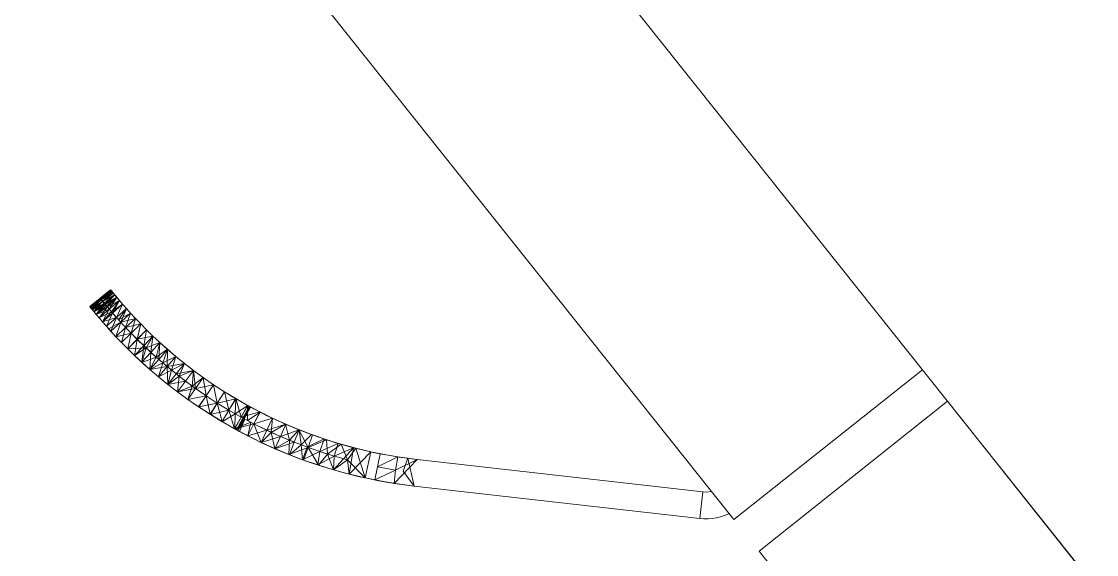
# Model space of a CAD drawing. Header units: millimetres. Extents: x 0 to 57242, y -59538 to 11130.
# Drawn here: x 21766.6 to 21847.1, y -19299.5 to -19259.6 of the extents above; entities that cross this region are included whole.
import ezdxf

# ---------------------------------------------------------------- set-up
doc = ezdxf.new("R2010")
doc.units = ezdxf.units.MM
doc.layers.add('G-IMPT', color=8, linetype='Continuous', lineweight=9)

# ---------------------------------------------------------------- blocks, each defined once
blk = doc.blocks.new('Lockable wardrobe QBUS with clothes rail base frame 2020x800x570 mm - Family 10__C2-933737-Level 0')
at = {"layer": 'G-IMPT'}
for p, q in [((799.99, 17.968), (0.01, 17.968)), ((398.49, 17.959), (398.49, -0.049)), ((759.349, 17.958), (401.51, 17.958)), ((401.51, 17.958), (401.51, -0.042)), ((401.51, 17.958), (765.17, 17.955)), ((398.49, -0.049), (2.51, -0.049)), ((395.414, -0.586), (380.207, -15.793)), ((395.414, -0.586), (395.618, -0.347)), ((395.414, -0.586), (395.618, -0.347)), ((395.414, -0.586), (395.618, -0.347)), ((395.414, -0.586), (395.618, -0.347)), ((395.414, -0.586), (396.828, -2)), ((395.618, -0.347), (395.782, -0.08)), ((395.618, -0.347), (395.782, -0.08)), ((395.618, -0.347), (395.782, -0.08)), ((395.618, -0.347), (395.782, -0.08)), ((397.564, -0.988), (397.695, -0.703)), ((397.564, -0.988), (397.695, -0.703)), ((397.564, -0.988), (397.695, -0.703)), ((397.564, -0.988), (397.695, -0.703)), ((397.695, -0.703), (397.804, -0.408)), ((397.695, -0.703), (397.804, -0.408)), ((397.695, -0.703), (397.804, -0.408)), ((397.695, -0.703), (397.804, -0.408)), ((397.804, -0.408), (397.889, -0.106)), ((397.804, -0.408), (397.889, -0.106)), ((397.804, -0.408), (397.889, -0.106)), ((397.804, -0.408), (397.889, -0.106)), ((401.51, -0.042), (797.49, -0.042)), ((397.041, -1.77), (397.236, -1.523)), ((397.041, -1.77), (397.236, -1.523)), ((397.041, -1.77), (397.236, -1.523)), ((397.041, -1.77), (397.236, -1.523)), ((397.236, -1.523), (397.41, -1.262)), ((397.236, -1.523), (397.41, -1.262)), ((397.236, -1.523), (397.41, -1.262)), ((397.236, -1.523), (397.41, -1.262)), ((397.41, -1.262), (397.564, -0.988)), ((397.41, -1.262), (397.564, -0.988)), ((397.41, -1.262), (397.564, -0.988)), ((397.41, -1.262), (397.564, -0.988)), ((396.828, -2), (381.621, -17.208)), ((396.828, -2), (397.041, -1.77)), ((379.152, -16.804), (380.207, -15.793)), ((379.368, -16.605), (380.207, -15.793)), ((379.368, -16.605), (380.207, -15.793)), ((379.368, -16.605), (380.207, -15.793)), ((379.713, -16.277), (380.207, -15.793)), ((379.713, -16.277), (380.207, -15.793)), ((380.207, -15.793), (379.828, -17.541)), ((380.545, -18.24), (380.207, -15.793)), ((378.15, -17.688), (379.152, -16.804)), ((378.501, -17.387), (379.368, -16.605)), ((378.501, -17.387), (379.368, -16.605)), ((378.501, -17.387), (379.152, -16.804)), ((378.729, -17.187), (379.368, -16.605)), ((378.729, -17.187), (379.22, -16.742)), ((379.152, -16.804), (378.797, -18.451)), ((379.152, -16.804), (379.368, -16.605)), ((379.152, -16.804), (379.828, -17.541)), ((379.22, -16.742), (379.713, -16.277)), ((379.22, -16.742), (379.368, -16.605)), ((379.368, -16.605), (379.713, -16.277)), ((380.237, -17.16), (379.713, -16.277)), ((381.621, -17.208), (379.713, -16.277)), ((377.608, -18.139), (378.501, -17.387)), ((377.608, -18.139), (378.501, -17.387)), ((377.608, -18.139), (378.239, -17.613)), ((377.608, -18.139), (378.15, -17.688)), ((378.15, -17.688), (377.673, -18.086)), ((377.753, -18.021), (378.239, -17.613)), ((378.501, -17.387), (378.15, -17.688)), ((378.15, -17.688), (378.797, -18.451)), ((378.239, -17.613), (378.729, -17.187)), ((378.239, -17.613), (378.501, -17.387)), ((378.729, -17.187), (378.501, -17.387)), ((378.797, -18.451), (379.828, -17.541)), ((379.444, -19.213), (379.828, -17.541)), ((380.545, -18.24), (379.828, -17.541)), ((380.237, -17.16), (381.621, -17.208)), ((380.545, -18.24), (381.621, -17.208)), ((380.733, -18.066), (381.621, -17.208)), ((380.733, -18.066), (381.621, -17.208)), ((380.733, -18.066), (381.621, -17.208)), ((381.118, -17.701), (381.621, -17.208)), ((381.118, -17.701), (381.621, -17.208)), ((376.563, -18.957), (377.608, -18.139)), ((376.563, -18.957), (377.27, -18.411)), ((376.697, -18.855), (377.608, -18.139)), ((376.697, -18.855), (377.213, -18.455)), ((376.772, -18.798), (377.213, -18.455)), ((376.791, -18.784), (377.27, -18.411)), ((377.213, -18.455), (377.673, -18.086)), ((377.608, -18.139), (377.213, -18.455)), ((377.27, -18.411), (377.753, -18.021)), ((377.27, -18.411), (377.608, -18.139)), ((377.608, -18.139), (377.753, -18.021)), ((377.608, -18.139), (377.673, -18.086)), ((377.608, -18.139), (378.871, -19.69)), ((377.903, -20.45), (377.608, -18.139)), ((377.608, -18.139), (378.871, -19.69)), ((379.444, -19.213), (378.797, -18.451)), ((379.444, -19.213), (380.545, -18.24)), ((379.816, -18.894), (380.733, -18.066)), ((379.816, -18.894), (380.733, -18.066)), ((379.816, -18.894), (380.545, -18.24)), ((380.096, -18.647), (380.733, -18.066)), ((380.096, -18.647), (380.609, -18.181)), ((380.733, -18.066), (380.545, -18.24)), ((380.609, -18.181), (381.118, -17.701)), ((380.609, -18.181), (380.733, -18.066)), ((380.733, -18.066), (381.118, -17.701)), ((375.582, -19.668), (376.563, -18.957)), ((375.775, -19.531), (376.697, -18.855)), ((375.775, -19.531), (376.351, -19.114)), ((375.849, -19.479), (376.563, -18.957)), ((375.849, -19.479), (376.317, -19.139)), ((375.865, -19.467), (376.351, -19.114)), ((376.563, -18.957), (376.154, -20.488)), ((376.317, -19.139), (376.791, -18.784)), ((376.317, -19.139), (376.563, -18.957)), ((376.351, -19.114), (376.772, -18.798)), ((376.351, -19.114), (376.697, -18.855)), ((376.563, -18.957), (376.791, -18.784)), ((376.915, -21.175), (376.563, -18.957)), ((377.903, -20.45), (376.563, -18.957)), ((376.697, -18.855), (376.772, -18.798)), ((376.986, -19.888), (376.697, -18.855)), ((376.697, -18.855), (378.871, -19.69)), ((378.871, -19.69), (379.816, -18.894)), ((378.871, -19.69), (379.816, -18.894)), ((378.871, -19.69), (379.579, -19.098)), ((378.871, -19.69), (379.444, -19.213)), ((379.444, -19.213), (378.964, -19.614)), ((379.06, -19.535), (379.579, -19.098)), ((379.816, -18.894), (379.444, -19.213)), ((379.579, -19.098), (380.096, -18.647)), ((379.579, -19.098), (379.816, -18.894)), ((380.096, -18.647), (379.816, -18.894)), ((374.671, -20.281), (375.582, -19.668)), ((374.844, -20.167), (375.775, -19.531)), ((374.844, -20.167), (375.388, -19.801)), ((374.922, -20.116), (375.388, -19.801)), ((374.93, -20.11), (375.582, -19.668)), ((374.93, -20.11), (375.386, -19.802)), ((375.582, -19.668), (375.217, -21.119)), ((375.386, -19.802), (375.849, -19.479)), ((375.386, -19.802), (375.582, -19.668)), ((375.388, -19.801), (375.865, -19.467)), ((375.775, -19.531), (375.388, -19.801)), ((375.582, -19.668), (375.849, -19.479)), ((375.582, -19.668), (376.154, -20.488)), ((375.715, -20.788), (375.775, -19.531)), ((375.715, -20.788), (376.986, -19.888)), ((375.775, -19.531), (375.865, -19.467)), ((375.775, -19.531), (376.986, -19.888)), ((376.931, -21.163), (376.986, -19.888)), ((376.986, -19.888), (378.871, -19.69)), ((376.986, -19.888), (377.907, -20.448)), ((378.453, -20.025), (377.76, -20.557)), ((377.903, -20.45), (378.871, -19.69)), ((377.903, -20.45), (378.538, -19.958)), ((377.907, -20.448), (378.871, -19.69)), ((377.907, -20.448), (378.453, -20.025)), ((378.018, -20.363), (378.538, -19.958)), ((378.453, -20.025), (378.964, -19.614)), ((378.871, -19.69), (378.453, -20.025)), ((378.538, -19.958), (379.06, -19.535)), ((378.538, -19.958), (378.871, -19.69)), ((379.06, -19.535), (378.871, -19.69)), ((378.871, -19.69), (378.964, -19.614)), ((372.963, -21.322), (373.907, -20.764)), ((372.989, -21.307), (373.84, -20.804)), ((373.589, -20.956), (374.022, -20.693)), ((373.589, -20.956), (373.907, -20.764)), ((373.605, -20.946), (374.039, -20.682)), ((373.605, -20.946), (373.84, -20.804)), ((373.84, -20.804), (374.671, -20.281)), ((373.84, -20.804), (374.039, -20.682)), ((373.84, -20.804), (373.966, -21.896)), ((373.907, -20.764), (374.844, -20.167)), ((373.907, -20.764), (374.466, -20.413)), ((373.907, -20.764), (374.022, -20.693)), ((373.907, -20.764), (374.43, -21.616)), ((374.022, -20.693), (374.466, -20.413)), ((374.039, -20.682), (374.671, -20.281)), ((374.039, -20.682), (374.481, -20.403)), ((374.671, -20.281), (374.361, -21.658)), ((374.43, -21.616), (374.844, -20.167)), ((374.43, -21.616), (375.715, -20.788)), ((374.466, -20.413), (374.922, -20.116)), ((374.844, -20.167), (374.466, -20.413)), ((374.481, -20.403), (374.93, -20.11)), ((374.481, -20.403), (374.671, -20.281)), ((374.671, -20.281), (374.93, -20.11)), ((374.671, -20.281), (375.217, -21.119)), ((374.844, -20.167), (374.922, -20.116)), ((374.844, -20.167), (375.715, -20.788)), ((375.217, -21.119), (376.154, -20.488)), ((375.715, -20.788), (375.946, -21.836)), ((375.715, -20.788), (376.931, -21.163)), ((375.907, -21.861), (376.154, -20.488)), ((376.915, -21.175), (376.154, -20.488)), ((376.915, -21.175), (377.903, -20.45)), ((376.915, -21.175), (377.504, -20.749)), ((376.931, -21.163), (377.907, -20.448)), ((376.931, -21.163), (377.54, -20.721)), ((377.002, -21.113), (377.504, -20.749)), ((377.54, -20.721), (377.101, -21.04)), ((377.504, -20.749), (378.018, -20.363)), ((377.504, -20.749), (377.903, -20.45)), ((377.907, -20.448), (377.54, -20.721)), ((377.54, -20.721), (377.76, -20.557)), ((377.907, -20.448), (377.76, -20.557)), ((378.018, -20.363), (377.903, -20.45)), ((371.968, -21.869), (372.353, -21.662)), ((371.994, -21.854), (372.368, -21.654)), ((372.016, -21.843), (372.963, -21.322)), ((372.016, -21.843), (372.353, -21.662)), ((372.024, -21.838), (372.989, -21.307)), ((372.024, -21.838), (372.368, -21.654)), ((372.353, -21.662), (372.963, -21.322)), ((372.353, -21.662), (372.763, -21.435)), ((372.368, -21.654), (372.989, -21.307)), ((372.368, -21.654), (372.763, -21.435)), ((372.989, -21.307), (372.492, -22.722)), ((372.763, -21.435), (373.18, -21.197)), ((373.169, -21.203), (372.763, -21.435)), ((372.989, -21.307), (372.763, -21.435)), ((372.963, -21.322), (372.763, -21.435)), ((372.963, -21.322), (373.589, -20.956)), ((372.963, -21.322), (373.169, -21.203)), ((373.134, -22.373), (372.963, -21.322)), ((372.963, -21.322), (374.43, -21.616)), ((372.989, -21.307), (373.605, -20.946)), ((372.989, -21.307), (373.18, -21.197)), ((372.989, -21.307), (373.485, -22.176)), ((372.989, -21.307), (373.966, -21.896)), ((373.134, -22.373), (374.43, -21.616)), ((373.169, -21.203), (373.589, -20.956)), ((373.18, -21.197), (373.605, -20.946)), ((373.954, -23.059), (374.43, -21.616)), ((374.361, -21.658), (375.217, -21.119)), ((374.882, -22.511), (374.361, -21.658)), ((374.43, -21.616), (374.953, -22.468)), ((374.43, -21.616), (375.946, -21.836)), ((374.882, -22.511), (375.217, -21.119)), ((375.907, -21.861), (375.217, -21.119)), ((375.907, -21.861), (376.915, -21.175)), ((375.907, -21.861), (376.507, -21.458)), ((375.946, -21.836), (376.931, -21.163)), ((375.946, -21.836), (376.616, -21.383)), ((376.02, -21.788), (376.507, -21.458)), ((376.616, -21.383), (376.091, -21.74)), ((376.507, -21.458), (377.002, -21.113)), ((376.507, -21.458), (376.915, -21.175)), ((376.616, -21.383), (377.101, -21.04)), ((376.931, -21.163), (376.616, -21.383)), ((377.002, -21.113), (376.915, -21.175)), ((376.931, -21.163), (377.101, -21.04)), ((370.108, -22.778), (371.063, -22.328)), ((370.108, -22.778), (370.714, -22.497)), ((370.117, -22.774), (371.067, -22.326)), ((370.451, -22.621), (370.714, -22.497)), ((371.063, -22.328), (370.52, -23.689)), ((370.529, -23.685), (371.067, -22.326)), ((370.671, -22.518), (371.067, -22.326)), ((370.671, -22.518), (370.957, -22.381)), ((370.714, -22.497), (371.063, -22.328)), ((370.714, -22.497), (371.001, -22.359)), ((370.957, -22.381), (371.269, -22.227)), ((371.067, -22.326), (370.957, -22.381)), ((371.001, -22.359), (371.31, -22.206)), ((371.001, -22.359), (371.063, -22.328)), ((371.063, -22.328), (372.024, -21.838)), ((371.063, -22.328), (371.641, -22.038)), ((371.063, -22.328), (371.31, -22.206)), ((371.063, -22.328), (371.505, -23.225)), ((371.067, -22.326), (372.016, -21.843)), ((371.067, -22.326), (371.606, -22.057)), ((371.067, -22.326), (371.269, -22.227)), ((371.067, -22.326), (371.833, -23.063)), ((371.269, -22.227), (371.606, -22.057)), ((371.31, -22.206), (371.641, -22.038)), ((372.024, -21.838), (371.505, -23.225)), ((372.016, -21.843), (371.606, -22.057)), ((371.606, -22.057), (371.968, -21.869)), ((371.641, -22.038), (372.024, -21.838)), ((371.641, -22.038), (371.994, -21.854)), ((371.833, -23.063), (372.016, -21.843)), ((371.833, -23.063), (373.134, -22.373)), ((372.016, -21.843), (371.968, -21.869)), ((372.024, -21.838), (371.994, -21.854)), ((372.016, -21.843), (373.134, -22.373)), ((372.024, -21.838), (372.492, -22.722)), ((372.492, -22.722), (373.485, -22.176)), ((373.134, -22.373), (372.952, -23.61)), ((372.96, -23.606), (373.485, -22.176)), ((373.134, -22.373), (373.954, -23.059)), ((373.981, -23.044), (373.485, -22.176)), ((373.954, -23.059), (374.953, -22.468)), ((373.981, -23.044), (373.966, -21.896)), ((374.882, -22.511), (373.966, -21.896)), ((373.981, -23.044), (374.882, -22.511)), ((374.614, -22.673), (375.07, -22.396)), ((374.614, -22.673), (374.882, -22.511)), ((374.617, -22.672), (375.074, -22.393)), ((374.953, -22.468), (374.617, -22.672)), ((374.882, -22.511), (375.907, -21.861)), ((374.882, -22.511), (375.54, -22.1)), ((375.07, -22.396), (374.882, -22.511)), ((374.953, -22.468), (375.946, -21.836)), ((374.953, -22.468), (375.545, -22.097)), ((374.953, -22.468), (375.074, -22.393)), ((375.07, -22.396), (375.54, -22.1)), ((375.545, -22.097), (375.074, -22.393)), ((375.54, -22.1), (376.02, -21.788)), ((375.54, -22.1), (375.907, -21.861)), ((375.545, -22.097), (376.091, -21.74)), ((375.946, -21.836), (375.545, -22.097)), ((376.02, -21.788), (375.907, -21.861)), ((375.946, -21.836), (376.091, -21.74)), ((368.198, -23.573), (369.149, -23.194)), ((368.208, -23.57), (369.161, -23.189)), ((368.208, -23.57), (369.149, -23.194)), ((369.161, -23.189), (369.054, -24.313)), ((369.149, -23.194), (370.117, -22.774)), ((369.149, -23.194), (369.637, -22.988)), ((369.149, -23.194), (369.511, -23.042)), ((369.149, -23.194), (369.412, -23.084)), ((369.149, -23.194), (369.342, -23.114)), ((369.149, -23.194), (369.283, -23.138)), ((369.149, -23.194), (369.161, -23.189)), ((369.533, -24.117), (369.149, -23.194)), ((370.029, -23.907), (369.149, -23.194)), ((369.161, -23.189), (370.108, -22.778)), ((369.161, -23.189), (369.639, -22.986)), ((369.161, -23.189), (369.515, -23.04)), ((369.161, -23.189), (369.443, -23.07)), ((369.161, -23.189), (369.381, -23.097)), ((369.283, -23.138), (369.161, -23.189)), ((369.161, -23.189), (369.283, -23.138)), ((369.161, -23.189), (369.545, -24.113)), ((369.283, -23.138), (369.381, -23.097)), ((369.283, -23.138), (369.342, -23.114)), ((370.059, -24.982), (369.283, -23.138)), ((370.059, -24.982), (369.283, -23.138)), ((369.283, -23.138), (369.699, -24.049)), ((369.283, -23.138), (369.771, -24.018)), ((369.342, -23.114), (369.412, -23.084)), ((369.342, -23.114), (369.699, -24.049)), ((369.381, -23.097), (369.443, -23.07)), ((369.771, -24.018), (369.381, -23.097)), ((369.412, -23.084), (369.511, -23.042)), ((369.443, -23.07), (369.515, -23.04)), ((369.637, -22.988), (369.511, -23.042)), ((369.515, -23.04), (369.639, -22.986)), ((370.108, -22.778), (369.545, -24.113)), ((369.637, -22.988), (370.117, -22.774)), ((369.637, -22.988), (369.789, -22.921)), ((369.639, -22.986), (370.108, -22.778)), ((369.639, -22.986), (369.797, -22.917)), ((370.117, -22.774), (369.789, -22.921)), ((369.789, -22.921), (369.969, -22.841)), ((369.797, -22.917), (370.108, -22.778)), ((369.797, -22.917), (369.987, -22.833)), ((369.969, -22.841), (370.177, -22.747)), ((370.117, -22.774), (369.969, -22.841)), ((369.987, -22.833), (370.21, -22.732)), ((370.108, -22.778), (369.987, -22.833)), ((370.029, -23.907), (370.117, -22.774)), ((370.108, -22.778), (370.451, -22.621)), ((370.108, -22.778), (370.21, -22.732)), ((370.108, -22.778), (370.52, -23.689)), ((370.117, -22.774), (370.671, -22.518)), ((370.117, -22.774), (370.41, -22.64)), ((370.117, -22.774), (370.177, -22.747)), ((370.529, -23.685), (370.117, -22.774)), ((370.177, -22.747), (370.41, -22.64)), ((370.21, -22.732), (370.451, -22.621)), ((370.41, -22.64), (370.671, -22.518)), ((370.52, -23.689), (371.505, -23.225)), ((370.529, -23.685), (371.833, -23.063)), ((370.932, -24.6), (371.505, -23.225)), ((371.505, -23.225), (372.492, -22.722)), ((371.947, -24.122), (371.505, -23.225)), ((371.947, -24.122), (371.833, -23.063)), ((371.833, -23.063), (372.952, -23.61)), ((371.947, -24.122), (372.492, -22.722)), ((372.96, -23.606), (372.492, -22.722)), ((372.952, -23.61), (373.954, -23.059)), ((372.96, -23.606), (373.981, -23.044)), ((373.324, -23.41), (373.981, -23.044)), ((373.324, -23.41), (373.742, -23.179)), ((373.954, -23.059), (373.326, -23.41)), ((373.326, -23.41), (373.742, -23.179)), ((374.173, -22.934), (373.742, -23.179)), ((373.742, -23.179), (374.171, -22.934)), ((373.742, -23.179), (373.981, -23.044)), ((373.954, -23.059), (373.742, -23.179)), ((373.954, -23.059), (374.617, -22.672)), ((373.954, -23.059), (374.173, -22.934)), ((373.981, -23.044), (374.614, -22.673)), ((374.171, -22.934), (373.981, -23.044)), ((374.171, -22.934), (374.614, -22.673)), ((374.617, -22.672), (374.173, -22.934)), ((366.352, -24.218), (367.27, -23.912)), ((367.265, -23.914), (366.352, -24.218)), ((367.27, -23.912), (366.354, -24.217)), ((367.265, -23.914), (368.198, -23.573)), ((367.265, -23.914), (367.27, -23.912)), ((367.594, -24.858), (367.265, -23.914)), ((368.554, -24.508), (367.265, -23.914)), ((367.27, -23.912), (368.208, -23.57)), ((368.198, -23.573), (367.27, -23.912)), ((367.27, -23.912), (367.6, -24.856)), ((368.208, -23.57), (367.6, -24.856)), ((368.198, -23.573), (368.208, -23.57)), ((368.554, -24.508), (368.198, -23.573)), ((368.198, -23.573), (369.533, -24.117)), ((368.208, -23.57), (368.564, -24.504)), ((368.208, -23.57), (369.054, -24.313)), ((368.554, -24.508), (369.533, -24.117)), ((369.918, -25.041), (369.533, -24.117)), ((369.545, -24.113), (370.52, -23.689)), ((369.929, -25.035), (369.545, -24.113)), ((370.059, -24.982), (369.699, -24.049)), ((370.059, -24.982), (369.771, -24.018)), ((369.771, -24.018), (370.163, -24.938)), ((370.163, -24.938), (369.836, -23.99)), ((369.836, -23.99), (370.305, -24.877)), ((369.918, -25.041), (370.279, -23.797)), ((369.929, -25.035), (370.52, -23.689)), ((370.942, -24.596), (370.279, -23.797)), ((370.932, -24.6), (370.52, -23.689)), ((370.942, -24.596), (370.529, -23.685)), ((371.947, -24.122), (370.529, -23.685)), ((371.853, -24.168), (372.188, -24.003)), ((371.884, -24.153), (372.205, -23.995)), ((371.947, -24.122), (372.96, -23.606)), ((371.947, -24.122), (372.952, -23.61)), ((371.947, -24.122), (372.575, -23.807)), ((371.947, -24.122), (372.547, -23.821)), ((371.947, -24.122), (372.205, -23.995)), ((371.947, -24.122), (372.188, -24.003)), ((372.547, -23.821), (372.188, -24.003)), ((372.205, -23.995), (372.575, -23.807)), ((372.952, -23.61), (372.547, -23.821)), ((372.547, -23.821), (372.927, -23.623)), ((372.575, -23.807), (372.96, -23.606)), ((372.575, -23.807), (372.928, -23.622)), ((373.326, -23.41), (372.927, -23.623)), ((372.952, -23.61), (372.927, -23.623)), ((372.928, -23.622), (373.324, -23.41)), ((372.928, -23.622), (372.96, -23.606)), ((372.952, -23.61), (373.326, -23.41)), ((372.96, -23.606), (373.324, -23.41)), ((363.746, -24.932), (364.591, -24.725)), ((363.747, -24.932), (364.592, -24.725)), ((363.747, -24.932), (364.591, -24.725)), ((364.591, -24.725), (363.972, -25.907)), ((364.26, -25.838), (364.592, -24.725)), ((364.591, -24.725), (365.46, -24.487)), ((364.591, -24.725), (364.842, -25.693)), ((364.591, -24.725), (365.737, -25.448)), ((364.592, -24.725), (365.46, -24.487)), ((364.592, -24.725), (365.46, -24.487)), ((364.592, -24.725), (365.436, -25.533)), ((365.436, -25.533), (365.46, -24.487)), ((365.46, -24.487), (366.354, -24.217)), ((366.352, -24.218), (365.46, -24.487)), ((366.352, -24.218), (365.46, -24.487)), ((366.654, -25.171), (365.46, -24.487)), ((365.46, -24.487), (365.737, -25.448)), ((366.354, -24.217), (365.737, -25.448)), ((366.352, -24.218), (366.354, -24.217)), ((367.594, -24.858), (366.352, -24.218)), ((366.654, -25.171), (366.352, -24.218)), ((366.354, -24.217), (366.657, -25.17)), ((366.354, -24.217), (367.6, -24.856)), ((367.594, -24.858), (366.654, -25.171)), ((366.657, -25.17), (367.6, -24.856)), ((366.957, -26.12), (367.6, -24.856)), ((367.594, -24.858), (368.554, -24.508)), ((367.594, -24.858), (367.923, -25.802)), ((367.594, -24.858), (368.911, -25.442)), ((367.6, -24.856), (368.564, -24.504)), ((367.944, -25.791), (367.6, -24.856)), ((367.944, -25.791), (368.564, -24.504)), ((368.554, -24.508), (368.911, -25.442)), ((368.554, -24.508), (369.918, -25.041)), ((368.919, -25.436), (368.564, -24.504)), ((368.919, -25.436), (369.054, -24.313)), ((369.929, -25.035), (369.054, -24.313)), ((369.918, -25.041), (370.942, -24.596)), ((369.918, -25.041), (370.424, -24.825)), ((369.918, -25.041), (370.292, -24.883)), ((369.929, -25.035), (370.932, -24.6)), ((369.929, -25.035), (370.445, -24.816)), ((369.929, -25.035), (370.305, -24.877)), ((370.163, -24.938), (370.305, -24.877)), ((370.292, -24.883), (370.19, -24.926)), ((370.424, -24.825), (370.292, -24.883)), ((370.305, -24.877), (370.445, -24.816)), ((370.942, -24.596), (370.424, -24.825)), ((370.424, -24.825), (370.588, -24.754)), ((370.445, -24.816), (370.932, -24.6)), ((370.445, -24.816), (370.602, -24.747)), ((370.942, -24.596), (370.588, -24.754)), ((370.588, -24.754), (370.781, -24.668)), ((370.602, -24.747), (370.932, -24.6)), ((370.602, -24.747), (370.803, -24.658)), ((370.781, -24.668), (371.005, -24.568)), ((370.942, -24.596), (370.781, -24.668)), ((370.803, -24.658), (371.04, -24.551)), ((370.932, -24.6), (370.803, -24.658)), ((370.932, -24.6), (371.947, -24.122)), ((370.932, -24.6), (371.314, -24.425)), ((370.932, -24.6), (371.04, -24.551)), ((370.942, -24.596), (371.947, -24.122)), ((370.942, -24.596), (371.543, -24.317)), ((370.942, -24.596), (371.259, -24.45)), ((370.942, -24.596), (371.005, -24.568)), ((371.005, -24.568), (371.259, -24.45)), ((371.04, -24.551), (371.314, -24.425)), ((371.543, -24.317), (371.259, -24.45)), ((371.314, -24.425), (371.947, -24.122)), ((371.314, -24.425), (371.587, -24.296)), ((371.947, -24.122), (371.543, -24.317)), ((371.543, -24.317), (371.853, -24.168)), ((371.587, -24.296), (371.947, -24.122)), ((371.587, -24.296), (371.884, -24.153)), ((371.947, -24.122), (371.853, -24.168)), ((371.947, -24.122), (371.884, -24.153)), ((358.304, -25.743), (358.83, -25.703)), ((358.305, -25.743), (358.828, -25.703)), ((358.305, -25.743), (358.83, -25.703)), ((358.828, -25.703), (358.372, -26.74)), ((358.828, -25.703), (359.398, -25.651)), ((358.828, -25.703), (358.911, -26.7)), ((359.402, -25.651), (358.83, -25.703)), ((358.83, -25.703), (359.398, -25.651)), ((359.501, -26.646), (358.83, -25.703)), ((358.83, -25.703), (358.912, -26.7)), ((359.398, -25.651), (358.911, -26.7)), ((360.014, -25.584), (359.398, -25.651)), ((359.402, -25.651), (359.398, -25.651)), ((359.398, -25.651), (359.497, -26.646)), ((359.398, -25.651), (360.132, -26.577)), ((360.019, -25.584), (359.402, -25.651)), ((359.402, -25.651), (360.014, -25.584)), ((360.137, -26.577), (359.402, -25.651)), ((359.402, -25.651), (359.501, -26.646)), ((360.014, -25.584), (360.676, -25.5)), ((360.019, -25.584), (360.014, -25.584)), ((360.014, -25.584), (360.132, -26.577)), ((360.019, -25.584), (360.681, -25.499)), ((360.019, -25.584), (360.676, -25.5)), ((360.019, -25.584), (360.137, -26.577)), ((360.019, -25.584), (360.818, -26.489)), ((360.676, -25.5), (360.132, -26.577)), ((360.676, -25.5), (361.383, -25.395)), ((360.681, -25.499), (360.676, -25.5)), ((360.676, -25.5), (361.05, -26.457)), ((360.681, -25.499), (361.387, -25.394)), ((360.681, -25.499), (361.383, -25.395)), ((360.681, -25.499), (360.818, -26.489)), ((360.681, -25.499), (361.544, -26.381)), ((361.383, -25.395), (361.05, -26.457)), ((361.383, -25.395), (362.133, -25.266)), ((361.387, -25.394), (361.383, -25.395)), ((361.383, -25.395), (362.05, -26.297)), ((362.136, -25.266), (361.387, -25.394)), ((361.387, -25.394), (362.133, -25.266)), ((362.316, -26.25), (361.387, -25.394)), ((361.387, -25.394), (361.544, -26.381)), ((362.133, -25.266), (362.05, -26.297)), ((362.928, -25.112), (362.133, -25.266)), ((362.136, -25.266), (362.133, -25.266)), ((362.133, -25.266), (363.13, -26.091)), ((362.136, -25.266), (362.928, -25.112)), ((362.136, -25.266), (362.928, -25.112)), ((362.718, -26.174), (362.136, -25.266)), ((362.316, -26.25), (362.136, -25.266)), ((362.718, -26.174), (362.928, -25.112)), ((362.928, -25.112), (363.747, -24.932)), ((362.928, -25.112), (363.746, -24.932)), ((362.928, -25.112), (363.746, -24.932)), ((362.928, -25.112), (363.13, -26.091)), ((362.928, -25.112), (363.13, -26.091)), ((362.928, -25.112), (363.548, -26.002)), ((363.13, -26.091), (363.747, -24.932)), ((363.746, -24.932), (363.548, -26.002)), ((363.746, -24.932), (363.972, -25.907)), ((363.747, -24.932), (364.26, -25.838)), ((363.972, -25.907), (364.842, -25.693)), ((364.199, -26.881), (364.842, -25.693)), ((364.26, -25.838), (365.436, -25.533)), ((364.842, -25.693), (365.737, -25.448)), ((365.092, -26.66), (364.842, -25.693)), ((365.092, -26.66), (365.737, -25.448)), ((365.094, -26.661), (365.436, -25.533)), ((366.654, -25.171), (365.436, -25.533)), ((365.436, -25.533), (366.013, -26.409)), ((365.737, -25.448), (366.657, -25.17)), ((366.026, -26.403), (365.737, -25.448)), ((366.654, -25.171), (366.013, -26.409)), ((366.026, -26.403), (366.657, -25.17)), ((367.923, -25.802), (366.654, -25.171)), ((366.654, -25.171), (366.956, -26.124)), ((366.957, -26.12), (366.657, -25.17)), ((367.923, -25.802), (368.911, -25.442)), ((367.944, -25.791), (368.919, -25.436)), ((368.911, -25.442), (367.944, -25.791)), ((368.911, -25.442), (369.918, -25.041)), ((368.911, -25.442), (368.919, -25.436)), ((368.919, -25.436), (369.929, -25.035)), ((369.918, -25.041), (368.919, -25.436)), ((369.918, -25.041), (370.19, -24.926)), ((369.918, -25.041), (370.117, -24.957)), ((369.918, -25.041), (370.074, -24.975)), ((369.918, -25.041), (370.059, -24.982)), ((369.918, -25.041), (370.059, -24.982)), ((369.918, -25.041), (369.929, -25.035)), ((369.929, -25.035), (370.163, -24.938)), ((370.059, -24.982), (369.929, -25.035)), ((370.059, -24.982), (370.163, -24.938)), ((370.059, -24.982), (370.074, -24.975)), ((370.074, -24.975), (370.117, -24.957)), ((370.117, -24.957), (370.19, -24.926)), ((356.175, -25.82), (356, -25.82)), ((356, -25.82), (356, -27.82)), ((356, -25.82), (356.035, -25.82)), ((356, -25.82), (356, -27.82)), ((356.175, -25.82), (356, -25.82)), ((356.18, -26.82), (356, -25.82)), ((356.035, -25.82), (356, -27.82)), ((356.035, -25.82), (356.126, -25.82)), ((356.175, -25.82), (356.035, -25.82)), ((356.035, -25.82), (356.037, -26.821)), ((356.126, -25.82), (356.037, -26.821)), ((356.126, -25.82), (356.272, -25.819)), ((356.175, -25.82), (356.126, -25.82)), ((356.126, -25.82), (356.13, -26.82)), ((356.272, -25.819), (356.13, -26.82)), ((356.175, -25.82), (356.314, -25.819)), ((356.175, -25.82), (356.272, -25.819)), ((356.175, -25.82), (356.18, -26.82)), ((356.18, -26.82), (356.314, -25.819)), ((356.272, -25.819), (356.474, -25.817)), ((356.314, -25.819), (356.272, -25.819)), ((356.272, -25.819), (356.28, -26.819)), ((356.474, -25.817), (356.28, -26.819)), ((356.487, -25.817), (356.314, -25.819)), ((356.314, -25.819), (356.474, -25.817)), ((356.314, -25.819), (356.323, -26.819)), ((356.487, -25.817), (356.323, -26.819)), ((356.73, -25.813), (356.474, -25.817)), ((356.487, -25.817), (356.474, -25.817)), ((356.474, -25.817), (356.487, -26.817)), ((356.722, -25.813), (356.487, -25.817)), ((356.487, -25.817), (356.73, -25.813)), ((356.73, -25.813), (356.487, -26.817)), ((356.604, -26.815), (356.487, -25.817)), ((356.487, -25.817), (356.501, -26.817)), ((356.722, -25.813), (356.604, -26.815)), ((356.722, -25.813), (357.041, -25.805)), ((356.722, -25.813), (356.743, -26.813)), ((356.722, -25.813), (357.071, -26.804)), ((356.722, -25.813), (356.73, -25.813)), ((356.73, -25.813), (357.041, -25.805)), ((357.041, -25.805), (356.73, -25.813)), ((356.73, -25.813), (356.852, -26.81)), ((357.041, -25.805), (356.852, -26.81)), ((357.41, -25.791), (357.041, -25.805)), ((357.41, -25.791), (357.041, -25.805)), ((357.041, -25.805), (357.407, -25.792)), ((357.452, -26.79), (357.041, -25.805)), ((357.041, -25.805), (357.071, -26.804)), ((357.041, -25.805), (357.316, -26.796)), ((357.407, -25.792), (357.316, -26.796)), ((357.828, -25.772), (357.407, -25.792)), ((357.41, -25.791), (357.407, -25.792)), ((357.407, -25.792), (357.882, -26.77)), ((357.832, -25.771), (357.41, -25.791)), ((357.41, -25.791), (357.828, -25.772)), ((357.41, -25.791), (357.885, -26.77)), ((357.41, -25.791), (357.452, -26.79)), ((357.828, -25.772), (358.305, -25.743)), ((357.832, -25.771), (357.828, -25.772)), ((357.828, -25.772), (357.882, -26.77)), ((357.828, -25.772), (358.121, -26.757)), ((357.832, -25.771), (358.304, -25.743)), ((357.832, -25.771), (358.305, -25.743)), ((357.832, -25.771), (357.885, -26.77)), ((357.832, -25.771), (358.371, -26.741)), ((358.305, -25.743), (358.121, -26.757)), ((358.304, -25.743), (358.371, -26.741)), ((358.304, -25.743), (358.912, -26.7)), ((358.305, -25.743), (358.372, -26.74)), ((360.132, -26.577), (361.05, -26.457)), ((360.137, -26.577), (360.818, -26.489)), ((360.249, -27.57), (361.05, -26.457)), ((360.818, -26.489), (361.544, -26.381)), ((360.818, -26.489), (360.955, -27.48)), ((360.818, -26.489), (361.702, -27.369)), ((360.955, -27.48), (361.05, -26.457)), ((361.05, -26.457), (362.05, -26.297)), ((361.707, -27.368), (361.05, -26.457)), ((362.316, -26.25), (361.544, -26.381)), ((362.495, -27.234), (361.544, -26.381)), ((361.544, -26.381), (361.702, -27.369)), ((361.707, -27.368), (362.05, -26.297)), ((362.05, -26.297), (363.13, -26.091)), ((362.501, -27.232), (362.05, -26.297)), ((362.316, -26.25), (362.495, -27.234)), ((362.718, -26.174), (362.495, -27.234)), ((362.501, -27.232), (363.13, -26.091)), ((362.718, -26.174), (363.333, -27.071)), ((363.13, -26.091), (364.26, -25.838)), ((363.13, -26.091), (363.333, -27.071)), ((363.13, -26.091), (364.2, -26.88)), ((363.333, -27.071), (363.13, -26.091)), ((363.333, -27.071), (363.548, -26.002)), ((364.199, -26.881), (363.548, -26.002)), ((364.199, -26.881), (363.972, -25.907)), ((364.26, -25.838), (364.2, -26.88)), ((364.26, -25.838), (365.094, -26.661)), ((365.092, -26.66), (366.026, -26.403)), ((366.013, -26.409), (365.092, -26.66)), ((365.094, -26.661), (366.013, -26.409)), ((366.956, -26.124), (366.013, -26.409)), ((366.013, -26.409), (366.026, -26.403)), ((366.957, -26.12), (366.026, -26.403)), ((366.956, -26.124), (366.026, -26.403)), ((367.923, -25.802), (366.956, -26.124)), ((366.956, -26.124), (366.957, -26.12)), ((367.944, -25.791), (366.957, -26.12)), ((367.923, -25.802), (366.957, -26.12)), ((367.923, -25.802), (367.944, -25.791)), ((356.18, -26.82), (356, -27.82)), ((356, -27.82), (356.037, -26.821)), ((356.037, -26.821), (356.13, -26.82)), ((356.132, -27.82), (356.037, -26.821)), ((356.037, -27.82), (356.037, -26.821)), ((356.13, -26.82), (356.28, -26.819)), ((356.286, -27.819), (356.13, -26.82)), ((356.132, -27.82), (356.13, -26.82)), ((356.18, -26.82), (356.323, -26.819)), ((356.18, -26.82), (356.185, -27.82)), ((356.185, -27.82), (356.323, -26.819)), ((356.28, -26.819), (356.487, -26.817)), ((356.286, -27.819), (356.28, -26.819)), ((356.501, -27.817), (356.28, -26.819)), ((356.323, -26.819), (356.501, -26.817)), ((356.323, -26.819), (356.332, -27.819)), ((356.332, -27.819), (356.501, -26.817)), ((356.487, -26.817), (356.852, -26.81)), ((356.772, -27.812), (356.487, -26.817)), ((356.501, -27.817), (356.487, -26.817)), ((356.515, -27.817), (356.501, -26.817)), ((356.67, -26.814), (356.515, -27.817)), ((356.604, -26.815), (356.515, -27.817)), ((356.764, -27.812), (356.604, -26.815)), ((356.743, -26.813), (356.764, -27.812)), ((356.764, -27.812), (357.071, -26.804)), ((356.772, -27.812), (356.852, -26.81)), ((356.852, -26.81), (357.316, -26.796)), ((357.102, -27.804), (356.852, -26.81)), ((357.452, -26.79), (357.071, -26.804)), ((357.493, -27.79), (357.071, -26.804)), ((357.071, -26.804), (357.101, -27.804)), ((357.102, -27.804), (357.316, -26.796)), ((357.316, -26.796), (357.882, -26.77)), ((357.488, -27.79), (357.316, -26.796)), ((357.885, -26.77), (357.452, -26.79)), ((357.939, -27.769), (357.452, -26.79)), ((357.452, -26.79), (357.493, -27.79)), ((357.488, -27.79), (357.882, -26.77)), ((357.935, -27.769), (357.882, -26.77)), ((357.885, -26.77), (358.371, -26.741)), ((357.885, -26.77), (357.939, -27.769)), ((357.885, -26.77), (358.438, -27.738)), ((358.181, -27.755), (358.372, -26.74)), ((358.371, -26.741), (358.912, -26.7)), ((358.371, -26.741), (358.438, -27.738)), ((358.371, -26.741), (358.995, -27.696)), ((358.372, -26.74), (358.911, -26.7)), ((358.994, -27.697), (358.372, -26.74)), ((358.911, -26.7), (359.497, -26.646)), ((358.994, -27.697), (358.911, -26.7)), ((359.501, -26.646), (358.912, -26.7)), ((359.601, -27.641), (358.912, -26.7)), ((358.912, -26.7), (358.995, -27.696)), ((358.994, -27.697), (359.497, -26.646)), ((359.497, -26.646), (360.132, -26.577)), ((360.249, -27.57), (359.497, -26.646)), ((359.596, -27.642), (359.497, -26.646)), ((360.137, -26.577), (359.501, -26.646)), ((360.254, -27.57), (359.501, -26.646)), ((359.501, -26.646), (359.601, -27.641)), ((360.249, -27.57), (360.132, -26.577)), ((360.137, -26.577), (360.254, -27.57)), ((360.137, -26.577), (360.955, -27.48)), ((362.495, -27.234), (361.702, -27.369)), ((362.501, -27.232), (361.707, -27.368)), ((362.495, -27.234), (361.707, -27.368)), ((363.333, -27.071), (362.495, -27.234)), ((362.495, -27.234), (362.501, -27.232)), ((362.501, -27.232), (363.333, -27.071)), ((363.333, -27.071), (362.501, -27.232)), ((363.333, -27.071), (364.2, -26.88)), ((363.333, -27.071), (364.199, -26.881)), ((363.333, -27.071), (364.199, -26.881)), ((364.199, -26.881), (365.092, -26.66)), ((364.199, -26.881), (365.094, -26.661)), ((364.2, -26.88), (365.094, -26.661)), ((356.185, -27.82), (356, -27.82)), ((356, -27.82), (356.037, -27.82)), ((356, -27.82), (356.132, -27.82)), ((356, -27.82), (356.037, -27.82)), ((356.132, -27.82), (356.037, -27.82)), ((356.286, -27.819), (356.132, -27.82)), ((356.185, -27.82), (356.132, -27.82)), ((356.185, -27.82), (356.332, -27.819)), ((356.185, -27.82), (356.286, -27.819)), ((356.286, -27.819), (356.501, -27.817)), ((356.332, -27.819), (356.286, -27.819)), ((356.515, -27.817), (356.332, -27.819)), ((356.332, -27.819), (356.501, -27.817)), ((356.772, -27.812), (356.501, -27.817)), ((356.515, -27.817), (356.501, -27.817)), ((356.764, -27.812), (356.515, -27.817)), ((356.515, -27.817), (356.772, -27.812)), ((356.764, -27.812), (357.101, -27.804)), ((356.764, -27.812), (356.772, -27.812)), ((356.772, -27.812), (357.102, -27.804)), ((357.101, -27.804), (356.772, -27.812)), ((357.493, -27.79), (357.101, -27.804)), ((357.102, -27.804), (357.488, -27.79)), ((357.493, -27.79), (357.102, -27.804)), ((357.935, -27.769), (357.488, -27.79)), ((357.493, -27.79), (357.488, -27.79)), ((357.939, -27.769), (357.493, -27.79)), ((357.493, -27.79), (357.935, -27.769)), ((358.181, -27.755), (357.935, -27.769)), ((357.939, -27.769), (357.935, -27.769)), ((357.939, -27.769), (358.438, -27.738)), ((357.939, -27.769), (358.181, -27.755)), ((358.181, -27.755), (358.994, -27.697)), ((358.438, -27.738), (358.181, -27.755)), ((358.438, -27.738), (358.995, -27.696)), ((358.438, -27.738), (358.994, -27.697)), ((358.994, -27.697), (359.596, -27.642)), ((359.601, -27.641), (358.995, -27.696)), ((358.995, -27.696), (359.596, -27.642)), ((360.249, -27.57), (359.596, -27.642)), ((359.601, -27.641), (359.596, -27.642)), ((360.254, -27.57), (359.601, -27.641)), ((360.249, -27.57), (359.601, -27.641)), ((360.955, -27.48), (360.249, -27.57)), ((360.254, -27.57), (360.249, -27.57)), ((360.254, -27.57), (360.955, -27.48)), ((360.254, -27.57), (360.955, -27.48)), ((360.955, -27.48), (361.707, -27.368)), ((360.955, -27.48), (361.702, -27.369)), ((360.955, -27.48), (361.702, -27.369)), ((361.702, -27.369), (361.707, -27.368))]:
    blk.add_line(p, q, dxfattribs=at)
blk = doc.blocks.new('Lockable wardrobe QBUS with clothes rail base frame 2020x800x570 mm - Family 10__C1-933738-Level 0')
blk.add_blockref('Lockable wardrobe QBUS with clothes rail base frame 2020x800x570 mm - Family 10__C2-933737-Level 0', (0, 0))
blk = doc.blocks.new('Lockable wardrobe QBUS with clothes rail base frame 2020x800x570 mm - Family 10-933736-Level 0')
blk.add_blockref('Lockable wardrobe QBUS with clothes rail base frame 2020x800x570 mm - Family 10__C1-933738-Level 0', (0, 0))
blk = doc.blocks.new('Lockable wardrobe QBUS with clothes rail base frame 2020x800x570 mm - Lockable wardrobe QBUS with clothes rail base frame 2020x800x570 mm-933742-Level 0')
blk.add_blockref('Lockable wardrobe QBUS with clothes rail base frame 2020x800x570 mm - Family 10-933736-Level 0', (0, 0))

msp = doc.modelspace()

# ---------------------------------------------------------------- block references
at = {"layer": 'G-IMPT', "rotation": 308.5192620818404}
msp.add_blockref('Lockable wardrobe QBUS with clothes rail base frame 2020x800x570 mm - Lockable wardrobe QBUS with clothes rail base frame 2020x800x570 mm-933742-Level 0', (21571.805, -18985.047), dxfattribs=at)

doc.saveas('drawing.dxf')
